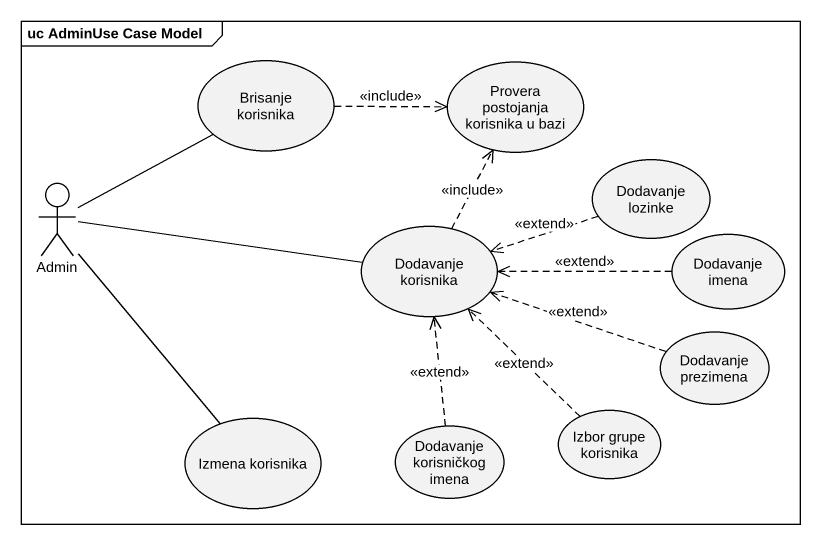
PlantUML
@startuml
mainframe uc AdminUse Case Model
usecase "Brisanje korisnika" as Brisanje_korisnika
usecase "Provera postojanja korisnika u bazi" as Provera_postojanja
actor Admin
usecase "Dodavanje lozinke" as Dodavanje_lozinke
usecase "Dodavanje korisnika" as Dodavanje_korisnika
usecase "Dodavanje imena" as Dodavanje_imena
usecase "Dodavanje prezimena" as Dodavanje_prezimena
usecase "Izmena korisnika" as Izmena_korisnika
usecase "Dodavanje korisničkog imena" as Dodavanje_korisničkog_imena
usecase "Izbor grupe korisnika" as Izbor_grupe_korisnika
Brisanje_korisnika .right.> Provera_postojanja : <<include>>
Admin -up- Brisanje_korisnika
Admin -right- Dodavanje_korisnika
Admin -- Izmena_korisnika
Dodavanje_lozinke .left.> Dodavanje_korisnika : <<extend>>
Dodavanje_korisnika .up.> Provera_postojanja : <<include>>
Dodavanje_imena .left.> Dodavanje_korisnika : <<extend>>
Dodavanje_prezimena .left.> Dodavanje_korisnika : <<extend>>
Dodavanje_korisničkog_imena .up.> Dodavanje_korisnika : <<extend>>
Izbor_grupe_korisnika .up.> Dodavanje_korisnika : <<extend>>
@enduml
